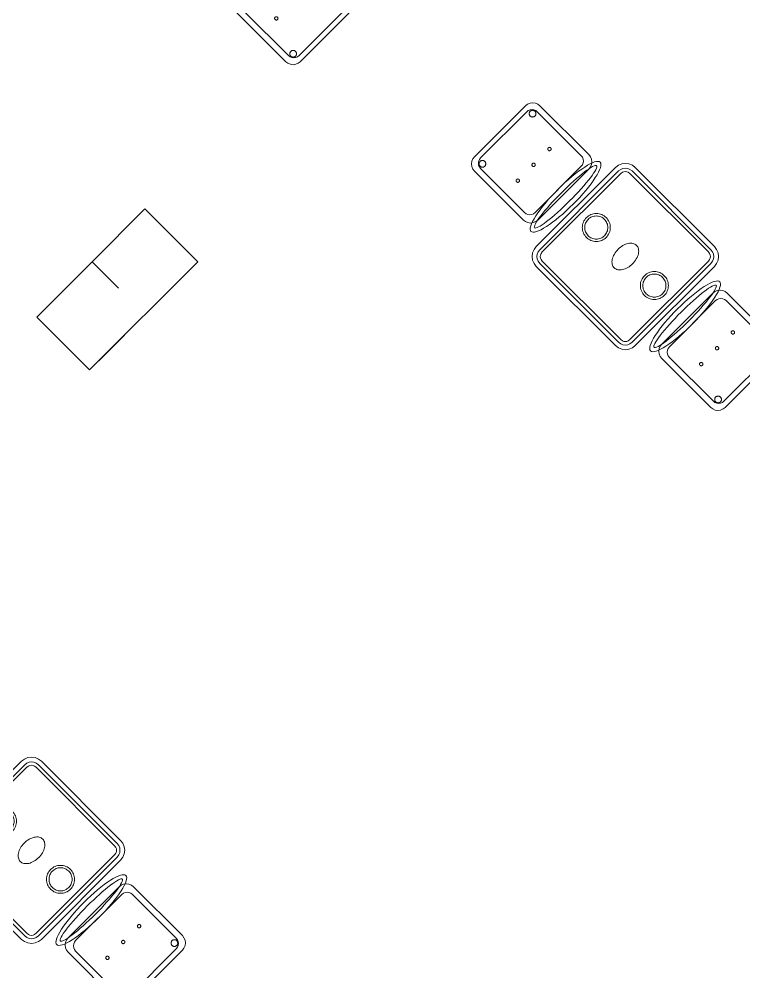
# Model space of a CAD drawing. Header units: metres. Extents: x 2172.2 to 2210.6, y 415.3 to 458.1.
# Drawn here: x 2197.21 to 2201.1, y 420.56 to 425.67 of the extents above; entities that cross this region are included whole.
import ezdxf

# ---------------------------------------------------------------- set-up
doc = ezdxf.new("R2010")
doc.units = ezdxf.units.M
for name, color, linetype, lineweight in [('NC_N1_CHAIRS', 7, 'CONTINUOUS', 13), ('NC_N1_COLUMNS', 7, 'CONTINUOUS', 25), ('NC_N1_TABLES', 7, 'CONTINUOUS', 13), ('NC_N1_WALLS', 7, 'CONTINUOUS', 25)]:
    doc.layers.add(name, color=color, linetype=linetype, lineweight=lineweight)

# ---------------------------------------------------------------- blocks, each defined once
blk = doc.blocks.new('NC_N1_ARCHITECTURE')
at = {"layer": 'NC_N1_COLUMNS', "linetype": 'CONTINUOUS', "lineweight": -2}
for points in [[(7.606645, -9.630836), (7.889453, -9.348031), (8.172293, -9.630871), (7.592468, -10.210694), (7.309659, -9.92782), (7.606613, -9.630871), (7.74805, -9.772274)], [(7.875276, -9.92789), (7.592503, -10.210663), (7.68676, -10.116405)]]:
    blk.add_lwpolyline(points, close=True, dxfattribs=at)
blk = doc.blocks.new('NC_N1_CHAIR_IVORY')
at = {"color": 0, "linetype": 'CONTINUOUS', "lineweight": -2}
for points in [[(0.262, 0.222), (0.2607, 0.2276), (0.257, 0.2331), (0.2507, 0.2385), (0.2421, 0.2438), (0.2311, 0.2489), (0.2178, 0.2537), (0.2025, 0.2582), (0.1853, 0.2623), (0.1662, 0.2661), (0.1456, 0.2694), (0.1235, 0.2723), (0.1003, 0.2747), (0.0761, 0.2765), (0.0511, 0.2779), (0.0257, 0.2787), (0, 0.279), (-0.0257, 0.2787), (-0.0511, 0.2779), (-0.0761, 0.2765), (-0.1003, 0.2747), (-0.1235, 0.2723), (-0.1456, 0.2694), (-0.1662, 0.2661), (-0.1853, 0.2623), (-0.2025, 0.2582), (-0.2178, 0.2537), (-0.2311, 0.2489), (-0.2421, 0.2438), (-0.2507, 0.2385), (-0.257, 0.2331), (-0.2607, 0.2276), (-0.262, 0.222), (-0.2607, 0.2164), (-0.257, 0.2109), (-0.2507, 0.2055), (-0.2421, 0.2002), (-0.2311, 0.1951), (-0.2178, 0.1903), (-0.2025, 0.1858), (-0.1853, 0.1817), (-0.1662, 0.1779), (-0.1456, 0.1746), (-0.1235, 0.1717), (-0.1003, 0.1693), (-0.0761, 0.1675), (-0.0511, 0.1661), (-0.0257, 0.1653), (0, 0.165), (0.0257, 0.1653), (0.0511, 0.1661), (0.0761, 0.1675), (0.1003, 0.1693), (0.1235, 0.1717), (0.1456, 0.1746), (0.1662, 0.1779), (0.1853, 0.1817), (0.2025, 0.1858), (0.2178, 0.1903), (0.2311, 0.1951), (0.2421, 0.2002), (0.2507, 0.2055), (0.257, 0.2109), (0.2607, 0.2164)], [(0.193, -0.275), (-0.193, -0.275), (-0.2072, -0.2731), (-0.2205, -0.2676), (-0.2319, -0.2589), (-0.2406, -0.2475), (-0.2461, -0.2342), (-0.248, -0.22), (-0.248, 0.15), (-0.2461, 0.1642), (-0.2406, 0.1775), (-0.2319, 0.1889), (-0.2205, 0.1976), (-0.2072, 0.2031), (-0.193, 0.205), (0.193, 0.205), (0.2072, 0.2031), (0.2205, 0.1976), (0.2319, 0.1889), (0.2406, 0.1775), (0.2461, 0.1642), (0.248, 0.15), (0.248, -0.22), (0.2461, -0.2342), (0.2406, -0.2475), (0.2319, -0.2589), (0.2205, -0.2676), (0.2072, -0.2731)], [(0.235, 0.222), (0.2339, 0.225), (0.2305, 0.228), (0.2249, 0.231), (0.2171, 0.2339), (0.2073, 0.2366), (0.1954, 0.2392), (0.1817, 0.2417), (0.1662, 0.2439), (0.1491, 0.246), (0.1306, 0.2478), (0.1108, 0.2493), (0.0899, 0.2506), (0.0682, 0.2517), (0.0458, 0.2524), (0.023, 0.2529), (0, 0.253), (-0.023, 0.2529), (-0.0458, 0.2524), (-0.0682, 0.2517), (-0.0899, 0.2506), (-0.1108, 0.2493), (-0.1306, 0.2478), (-0.1491, 0.246), (-0.1662, 0.2439), (-0.1817, 0.2417), (-0.1954, 0.2392), (-0.2073, 0.2366), (-0.2171, 0.2339), (-0.2249, 0.231), (-0.2305, 0.228), (-0.2339, 0.225), (-0.235, 0.222), (-0.2339, 0.219), (-0.2305, 0.216), (-0.2249, 0.213), (-0.2171, 0.2101), (-0.2073, 0.2074), (-0.1954, 0.2048), (-0.1817, 0.2023), (-0.1662, 0.2001), (-0.1491, 0.198), (-0.1306, 0.1962), (-0.1108, 0.1947), (-0.0899, 0.1934), (-0.0682, 0.1923), (-0.0458, 0.1916), (-0.023, 0.1911), (0, 0.191), (0.023, 0.1911), (0.0458, 0.1916), (0.0682, 0.1923), (0.0899, 0.1934), (0.1108, 0.1947), (0.1306, 0.1962), (0.1491, 0.198), (0.1662, 0.2001), (0.1817, 0.2023), (0.1954, 0.2048), (0.2073, 0.2074), (0.2171, 0.2101), (0.2249, 0.213), (0.2305, 0.216), (0.2339, 0.219)], [(0.175, -0.247), (-0.175, -0.247), (-0.1854, -0.2456), (-0.195, -0.2416), (-0.2033, -0.2353), (-0.2096, -0.227), (-0.2136, -0.2174), (-0.215, -0.207), (-0.215, 0.126), (-0.2136, 0.1364), (-0.2096, 0.146), (-0.2033, 0.1543), (-0.195, 0.1606), (-0.1854, 0.1646), (-0.175, 0.166), (0.175, 0.166), (0.1854, 0.1646), (0.195, 0.1606), (0.2033, 0.1543), (0.2096, 0.146), (0.2136, 0.1364), (0.215, 0.126), (0.215, -0.207), (0.2136, -0.2174), (0.2096, -0.227), (0.2033, -0.2353), (0.195, -0.2416), (0.1854, -0.2456)], [(-0.111, -0.02), (-0.111, -0.0209), (-0.1112, -0.0218), (-0.1114, -0.0226), (-0.1117, -0.0234), (-0.1121, -0.0242), (-0.1125, -0.025), (-0.113, -0.0257), (-0.1136, -0.0264), (-0.1143, -0.027), (-0.115, -0.0275), (-0.1158, -0.0279), (-0.1166, -0.0283), (-0.1174, -0.0286), (-0.1182, -0.0288), (-0.1191, -0.029), (-0.12, -0.029), (-0.1209, -0.029), (-0.1218, -0.0288), (-0.1226, -0.0286), (-0.1234, -0.0283), (-0.1242, -0.0279), (-0.125, -0.0275), (-0.1257, -0.027), (-0.1264, -0.0264), (-0.127, -0.0257), (-0.1275, -0.025), (-0.1279, -0.0242), (-0.1283, -0.0234), (-0.1286, -0.0226), (-0.1288, -0.0218), (-0.129, -0.0209), (-0.129, -0.02), (-0.129, -0.0191), (-0.1288, -0.0182), (-0.1286, -0.0174), (-0.1283, -0.0166), (-0.1279, -0.0158), (-0.1275, -0.015), (-0.127, -0.0143), (-0.1264, -0.0136), (-0.1257, -0.013), (-0.125, -0.0125), (-0.1242, -0.0121), (-0.1234, -0.0117), (-0.1226, -0.0114), (-0.1218, -0.0112), (-0.1209, -0.011), (-0.12, -0.011), (-0.1191, -0.011), (-0.1182, -0.0112), (-0.1174, -0.0114), (-0.1166, -0.0117), (-0.1158, -0.0121), (-0.115, -0.0125), (-0.1143, -0.013), (-0.1136, -0.0136), (-0.113, -0.0143), (-0.1125, -0.015), (-0.1121, -0.0158), (-0.1117, -0.0166), (-0.1114, -0.0174), (-0.1112, -0.0182), (-0.111, -0.0191)], [(0.009, -0.02), (0.009, -0.0209), (0.0088, -0.0218), (0.0086, -0.0226), (0.0083, -0.0234), (0.0079, -0.0242), (0.0075, -0.025), (0.007, -0.0257), (0.0064, -0.0264), (0.0057, -0.027), (0.005, -0.0275), (0.0042, -0.0279), (0.0034, -0.0283), (0.0026, -0.0286), (0.0018, -0.0288), (0.0009, -0.029), (0, -0.029), (-0.0009, -0.029), (-0.0018, -0.0288), (-0.0026, -0.0286), (-0.0034, -0.0283), (-0.0042, -0.0279), (-0.005, -0.0275), (-0.0057, -0.027), (-0.0064, -0.0264), (-0.007, -0.0257), (-0.0075, -0.025), (-0.0079, -0.0242), (-0.0083, -0.0234), (-0.0086, -0.0226), (-0.0088, -0.0218), (-0.009, -0.0209), (-0.009, -0.02), (-0.009, -0.0191), (-0.0088, -0.0182), (-0.0086, -0.0174), (-0.0083, -0.0166), (-0.0079, -0.0158), (-0.0075, -0.015), (-0.007, -0.0143), (-0.0064, -0.0136), (-0.0057, -0.013), (-0.005, -0.0125), (-0.0042, -0.0121), (-0.0034, -0.0117), (-0.0026, -0.0114), (-0.0018, -0.0112), (-0.0009, -0.011), (0, -0.011), (0.0009, -0.011), (0.0018, -0.0112), (0.0026, -0.0114), (0.0034, -0.0117), (0.0042, -0.0121), (0.005, -0.0125), (0.0057, -0.013), (0.0064, -0.0136), (0.007, -0.0143), (0.0075, -0.015), (0.0079, -0.0158), (0.0083, -0.0166), (0.0086, -0.0174), (0.0088, -0.0182), (0.009, -0.0191)], [(0.129, -0.02), (0.129, -0.0209), (0.1288, -0.0218), (0.1286, -0.0226), (0.1283, -0.0234), (0.1279, -0.0242), (0.1275, -0.025), (0.127, -0.0257), (0.1264, -0.0264), (0.1257, -0.027), (0.125, -0.0275), (0.1242, -0.0279), (0.1234, -0.0283), (0.1226, -0.0286), (0.1218, -0.0288), (0.1209, -0.029), (0.12, -0.029), (0.1191, -0.029), (0.1182, -0.0288), (0.1174, -0.0286), (0.1166, -0.0283), (0.1158, -0.0279), (0.115, -0.0275), (0.1143, -0.027), (0.1136, -0.0264), (0.113, -0.0257), (0.1125, -0.025), (0.1121, -0.0242), (0.1117, -0.0234), (0.1114, -0.0226), (0.1112, -0.0218), (0.111, -0.0209), (0.111, -0.02), (0.111, -0.0191), (0.1112, -0.0182), (0.1114, -0.0174), (0.1117, -0.0166), (0.1121, -0.0158), (0.1125, -0.015), (0.113, -0.0143), (0.1136, -0.0136), (0.1143, -0.013), (0.115, -0.0125), (0.1158, -0.0121), (0.1166, -0.0117), (0.1174, -0.0114), (0.1182, -0.0112), (0.1191, -0.011), (0.12, -0.011), (0.1209, -0.011), (0.1218, -0.0112), (0.1226, -0.0114), (0.1234, -0.0117), (0.1242, -0.0121), (0.125, -0.0125), (0.1257, -0.013), (0.1264, -0.0136), (0.127, -0.0143), (0.1275, -0.015), (0.1279, -0.0158), (0.1283, -0.0166), (0.1286, -0.0174), (0.1288, -0.0182), (0.129, -0.0191)], [(-0.172, -0.218), (-0.1721, -0.2198), (-0.1723, -0.2215), (-0.1728, -0.2232), (-0.1734, -0.2249), (-0.1741, -0.2265), (-0.175, -0.228), (-0.1761, -0.2294), (-0.1773, -0.2307), (-0.1786, -0.2319), (-0.18, -0.233), (-0.1815, -0.2339), (-0.1831, -0.2346), (-0.1848, -0.2352), (-0.1865, -0.2357), (-0.1882, -0.2359), (-0.19, -0.236), (-0.1918, -0.2359), (-0.1935, -0.2357), (-0.1952, -0.2352), (-0.1969, -0.2346), (-0.1985, -0.2339), (-0.2, -0.233), (-0.2014, -0.2319), (-0.2027, -0.2307), (-0.2039, -0.2294), (-0.205, -0.228), (-0.2059, -0.2265), (-0.2066, -0.2249), (-0.2072, -0.2232), (-0.2077, -0.2215), (-0.2079, -0.2198), (-0.208, -0.218), (-0.2079, -0.2162), (-0.2077, -0.2145), (-0.2072, -0.2128), (-0.2066, -0.2111), (-0.2059, -0.2095), (-0.205, -0.208), (-0.2039, -0.2066), (-0.2027, -0.2053), (-0.2014, -0.2041), (-0.2, -0.203), (-0.1985, -0.2021), (-0.1969, -0.2014), (-0.1952, -0.2008), (-0.1935, -0.2003), (-0.1918, -0.2001), (-0.19, -0.2), (-0.1882, -0.2001), (-0.1865, -0.2003), (-0.1848, -0.2008), (-0.1831, -0.2014), (-0.1815, -0.2021), (-0.18, -0.203), (-0.1786, -0.2041), (-0.1773, -0.2053), (-0.1761, -0.2066), (-0.175, -0.208), (-0.1741, -0.2095), (-0.1734, -0.2111), (-0.1728, -0.2128), (-0.1723, -0.2145), (-0.1721, -0.2162)], [(0.208, -0.218), (0.2079, -0.2198), (0.2077, -0.2215), (0.2072, -0.2232), (0.2066, -0.2249), (0.2059, -0.2265), (0.205, -0.228), (0.2039, -0.2294), (0.2027, -0.2307), (0.2014, -0.2319), (0.2, -0.233), (0.1985, -0.2339), (0.1969, -0.2346), (0.1952, -0.2352), (0.1935, -0.2357), (0.1918, -0.2359), (0.19, -0.236), (0.1882, -0.2359), (0.1865, -0.2357), (0.1848, -0.2352), (0.1831, -0.2346), (0.1815, -0.2339), (0.18, -0.233), (0.1786, -0.2319), (0.1773, -0.2307), (0.1761, -0.2294), (0.175, -0.228), (0.1741, -0.2265), (0.1734, -0.2249), (0.1728, -0.2232), (0.1723, -0.2215), (0.1721, -0.2198), (0.172, -0.218), (0.1721, -0.2162), (0.1723, -0.2145), (0.1728, -0.2128), (0.1734, -0.2111), (0.1741, -0.2095), (0.175, -0.208), (0.1761, -0.2066), (0.1773, -0.2053), (0.1786, -0.2041), (0.18, -0.203), (0.1815, -0.2021), (0.1831, -0.2014), (0.1848, -0.2008), (0.1865, -0.2003), (0.1882, -0.2001), (0.19, -0.2), (0.1918, -0.2001), (0.1935, -0.2003), (0.1952, -0.2008), (0.1969, -0.2014), (0.1985, -0.2021), (0.2, -0.203), (0.2014, -0.2041), (0.2027, -0.2053), (0.2039, -0.2066), (0.205, -0.208), (0.2059, -0.2095), (0.2066, -0.2111), (0.2072, -0.2128), (0.2077, -0.2145), (0.2079, -0.2162)]]:
    blk.add_lwpolyline(points, close=True, dxfattribs=at)
blk = doc.blocks.new('NC_N1_DINING_TWO_SQUARE')
at = {"color": 0, "linetype": 'CONTINUOUS', "lineweight": -2}
for points in [[(0.3, -0.375), (-0.3, -0.375), (-0.3194, -0.3724), (-0.3375, -0.365), (-0.353, -0.353), (-0.365, -0.3375), (-0.3724, -0.3194), (-0.375, -0.3), (-0.375, 0.3), (-0.3724, 0.3194), (-0.365, 0.3375), (-0.353, 0.353), (-0.3375, 0.365), (-0.3194, 0.3724), (-0.3, 0.375), (0.3, 0.375), (0.3194, 0.3724), (0.3375, 0.365), (0.353, 0.353), (0.365, 0.3375), (0.3724, 0.3194), (0.375, 0.3), (0.375, -0.3), (0.3724, -0.3194), (0.365, -0.3375), (0.353, -0.353), (0.3375, -0.365), (0.3194, -0.3724)], [(0.2984, -0.35), (-0.2984, -0.35), (-0.3129, -0.3481), (-0.3249, -0.3431), (-0.3352, -0.3352), (-0.3431, -0.3249), (-0.3481, -0.3129), (-0.35, -0.2984), (-0.35, 0.2984), (-0.3481, 0.3129), (-0.3431, 0.3249), (-0.3352, 0.3352), (-0.3249, 0.3431), (-0.3129, 0.3481), (-0.2984, 0.35), (0.2984, 0.35), (0.3129, 0.3481), (0.3249, 0.3431), (0.3352, 0.3352), (0.3431, 0.3249), (0.3481, 0.3129), (0.35, 0.2984), (0.35, -0.2984), (0.3481, -0.3129), (0.3431, -0.3249), (0.3352, -0.3352), (0.3249, -0.3431), (0.3129, -0.3481)], [(0.2972, -0.332), (-0.2972, -0.332), (-0.3082, -0.3306), (-0.3158, -0.3274), (-0.3224, -0.3224), (-0.3274, -0.3158), (-0.3306, -0.3082), (-0.332, -0.2972), (-0.332, 0.2972), (-0.3306, 0.3082), (-0.3274, 0.3158), (-0.3224, 0.3224), (-0.3158, 0.3274), (-0.3082, 0.3306), (-0.2972, 0.332), (0.2972, 0.332), (0.3082, 0.3306), (0.3158, 0.3274), (0.3224, 0.3224), (0.3274, 0.3158), (0.3306, 0.3082), (0.332, 0.2972), (0.332, -0.2972), (0.3306, -0.3082), (0.3274, -0.3158), (0.3224, -0.3224), (0.3158, -0.3274), (0.3082, -0.3306)], [(0.075, 0.22), (0.0746, 0.2126), (0.0736, 0.2054), (0.0718, 0.1982), (0.0693, 0.1913), (0.0661, 0.1846), (0.0624, 0.1783), (0.058, 0.1724), (0.053, 0.167), (0.0476, 0.162), (0.0417, 0.1576), (0.0354, 0.1539), (0.0287, 0.1507), (0.0218, 0.1482), (0.0146, 0.1464), (0.0074, 0.1454), (0, 0.145), (-0.0074, 0.1454), (-0.0146, 0.1464), (-0.0218, 0.1482), (-0.0287, 0.1507), (-0.0354, 0.1539), (-0.0417, 0.1576), (-0.0476, 0.162), (-0.053, 0.167), (-0.058, 0.1724), (-0.0624, 0.1783), (-0.0661, 0.1846), (-0.0693, 0.1913), (-0.0718, 0.1982), (-0.0736, 0.2054), (-0.0746, 0.2126), (-0.075, 0.22), (-0.0746, 0.2274), (-0.0736, 0.2346), (-0.0718, 0.2418), (-0.0693, 0.2487), (-0.0661, 0.2554), (-0.0624, 0.2617), (-0.058, 0.2676), (-0.053, 0.273), (-0.0476, 0.278), (-0.0417, 0.2824), (-0.0354, 0.2861), (-0.0287, 0.2893), (-0.0218, 0.2918), (-0.0146, 0.2936), (-0.0074, 0.2946), (0, 0.295), (0.0074, 0.2946), (0.0146, 0.2936), (0.0218, 0.2918), (0.0287, 0.2893), (0.0354, 0.2861), (0.0417, 0.2824), (0.0476, 0.278), (0.053, 0.273), (0.058, 0.2676), (0.0624, 0.2617), (0.0661, 0.2554), (0.0693, 0.2487), (0.0718, 0.2418), (0.0736, 0.2346), (0.0746, 0.2274)], [(0.062, 0.22), (0.0617, 0.2139), (0.0608, 0.2079), (0.0593, 0.202), (0.0573, 0.1963), (0.0547, 0.1908), (0.0516, 0.1856), (0.0479, 0.1807), (0.0438, 0.1762), (0.0393, 0.1721), (0.0344, 0.1684), (0.0292, 0.1653), (0.0237, 0.1627), (0.018, 0.1607), (0.0121, 0.1592), (0.0061, 0.1583), (0, 0.158), (-0.0061, 0.1583), (-0.0121, 0.1592), (-0.018, 0.1607), (-0.0237, 0.1627), (-0.0292, 0.1653), (-0.0344, 0.1684), (-0.0393, 0.1721), (-0.0438, 0.1762), (-0.0479, 0.1807), (-0.0516, 0.1856), (-0.0547, 0.1908), (-0.0573, 0.1963), (-0.0593, 0.202), (-0.0608, 0.2079), (-0.0617, 0.2139), (-0.062, 0.22), (-0.0617, 0.2261), (-0.0608, 0.2321), (-0.0593, 0.238), (-0.0573, 0.2437), (-0.0547, 0.2492), (-0.0516, 0.2544), (-0.0479, 0.2593), (-0.0438, 0.2638), (-0.0393, 0.2679), (-0.0344, 0.2716), (-0.0292, 0.2747), (-0.0237, 0.2773), (-0.018, 0.2793), (-0.0121, 0.2808), (-0.0061, 0.2817), (0, 0.282), (0.0061, 0.2817), (0.0121, 0.2808), (0.018, 0.2793), (0.0237, 0.2773), (0.0292, 0.2747), (0.0344, 0.2716), (0.0393, 0.2679), (0.0438, 0.2638), (0.0479, 0.2593), (0.0516, 0.2544), (0.0547, 0.2492), (0.0573, 0.2437), (0.0593, 0.238), (0.0608, 0.2321), (0.0617, 0.2261)], [(0.085, 0), (0.0846, 0.0054), (0.0834, 0.0107), (0.0813, 0.016), (0.0785, 0.021), (0.075, 0.0259), (0.0707, 0.0306), (0.0657, 0.0349), (0.0601, 0.0389), (0.0539, 0.0425), (0.0472, 0.0457), (0.0401, 0.0485), (0.0325, 0.0508), (0.0247, 0.0526), (0.0166, 0.0539), (0.0083, 0.0547), (0, 0.055), (-0.0083, 0.0547), (-0.0166, 0.0539), (-0.0247, 0.0526), (-0.0325, 0.0508), (-0.0401, 0.0485), (-0.0472, 0.0457), (-0.0539, 0.0425), (-0.0601, 0.0389), (-0.0657, 0.0349), (-0.0707, 0.0306), (-0.075, 0.0259), (-0.0785, 0.021), (-0.0813, 0.016), (-0.0834, 0.0107), (-0.0846, 0.0054), (-0.085, 0), (-0.0846, -0.0054), (-0.0834, -0.0107), (-0.0813, -0.016), (-0.0785, -0.021), (-0.075, -0.0259), (-0.0707, -0.0306), (-0.0657, -0.0349), (-0.0601, -0.0389), (-0.0539, -0.0425), (-0.0472, -0.0457), (-0.0401, -0.0485), (-0.0325, -0.0508), (-0.0247, -0.0526), (-0.0166, -0.0539), (-0.0083, -0.0547), (0, -0.055), (0.0083, -0.0547), (0.0166, -0.0539), (0.0247, -0.0526), (0.0325, -0.0508), (0.0401, -0.0485), (0.0472, -0.0457), (0.0539, -0.0425), (0.0601, -0.0389), (0.0657, -0.0349), (0.0707, -0.0306), (0.075, -0.0259), (0.0785, -0.021), (0.0813, -0.016), (0.0834, -0.0107), (0.0846, -0.0054)], [(0.075, -0.22), (0.0746, -0.2274), (0.0736, -0.2346), (0.0718, -0.2418), (0.0693, -0.2487), (0.0661, -0.2554), (0.0624, -0.2617), (0.058, -0.2676), (0.053, -0.273), (0.0476, -0.278), (0.0417, -0.2824), (0.0354, -0.2861), (0.0287, -0.2893), (0.0218, -0.2918), (0.0146, -0.2936), (0.0074, -0.2946), (0, -0.295), (-0.0074, -0.2946), (-0.0146, -0.2936), (-0.0218, -0.2918), (-0.0287, -0.2893), (-0.0354, -0.2861), (-0.0417, -0.2824), (-0.0476, -0.278), (-0.053, -0.273), (-0.058, -0.2676), (-0.0624, -0.2617), (-0.0661, -0.2554), (-0.0693, -0.2487), (-0.0718, -0.2418), (-0.0736, -0.2346), (-0.0746, -0.2274), (-0.075, -0.22), (-0.0746, -0.2126), (-0.0736, -0.2054), (-0.0718, -0.1982), (-0.0693, -0.1913), (-0.0661, -0.1846), (-0.0624, -0.1783), (-0.058, -0.1724), (-0.053, -0.167), (-0.0476, -0.162), (-0.0417, -0.1576), (-0.0354, -0.1539), (-0.0287, -0.1507), (-0.0218, -0.1482), (-0.0146, -0.1464), (-0.0074, -0.1454), (0, -0.145), (0.0074, -0.1454), (0.0146, -0.1464), (0.0218, -0.1482), (0.0287, -0.1507), (0.0354, -0.1539), (0.0417, -0.1576), (0.0476, -0.162), (0.053, -0.167), (0.058, -0.1724), (0.0624, -0.1783), (0.0661, -0.1846), (0.0693, -0.1913), (0.0718, -0.1982), (0.0736, -0.2054), (0.0746, -0.2126)], [(0.062, -0.22), (0.0617, -0.2261), (0.0608, -0.2321), (0.0593, -0.238), (0.0573, -0.2437), (0.0547, -0.2492), (0.0516, -0.2544), (0.0479, -0.2593), (0.0438, -0.2638), (0.0393, -0.2679), (0.0344, -0.2716), (0.0292, -0.2747), (0.0237, -0.2773), (0.018, -0.2793), (0.0121, -0.2808), (0.0061, -0.2817), (0, -0.282), (-0.0061, -0.2817), (-0.0121, -0.2808), (-0.018, -0.2793), (-0.0237, -0.2773), (-0.0292, -0.2747), (-0.0344, -0.2716), (-0.0393, -0.2679), (-0.0438, -0.2638), (-0.0479, -0.2593), (-0.0516, -0.2544), (-0.0547, -0.2492), (-0.0573, -0.2437), (-0.0593, -0.238), (-0.0608, -0.2321), (-0.0617, -0.2261), (-0.062, -0.22), (-0.0617, -0.2139), (-0.0608, -0.2079), (-0.0593, -0.202), (-0.0573, -0.1963), (-0.0547, -0.1908), (-0.0516, -0.1856), (-0.0479, -0.1807), (-0.0438, -0.1762), (-0.0393, -0.1721), (-0.0344, -0.1684), (-0.0292, -0.1653), (-0.0237, -0.1627), (-0.018, -0.1607), (-0.0121, -0.1592), (-0.0061, -0.1583), (0, -0.158), (0.0061, -0.1583), (0.0121, -0.1592), (0.018, -0.1607), (0.0237, -0.1627), (0.0292, -0.1653), (0.0344, -0.1684), (0.0393, -0.1721), (0.0438, -0.1762), (0.0479, -0.1807), (0.0516, -0.1856), (0.0547, -0.1908), (0.0573, -0.1963), (0.0593, -0.202), (0.0608, -0.2079), (0.0617, -0.2139)]]:
    blk.add_lwpolyline(points, close=True, dxfattribs=at)
blk = doc.blocks.new('NC_N1_CHAIR_OLIVE')
at = {"color": 0, "linetype": 'CONTINUOUS', "lineweight": -2}
for points in [[(0.262, 0.222), (0.2607, 0.2276), (0.257, 0.2331), (0.2507, 0.2385), (0.2421, 0.2438), (0.2311, 0.2489), (0.2178, 0.2537), (0.2025, 0.2582), (0.1853, 0.2623), (0.1662, 0.2661), (0.1456, 0.2694), (0.1235, 0.2723), (0.1003, 0.2747), (0.0761, 0.2765), (0.0511, 0.2779), (0.0257, 0.2787), (0, 0.279), (-0.0257, 0.2787), (-0.0511, 0.2779), (-0.0761, 0.2765), (-0.1003, 0.2747), (-0.1235, 0.2723), (-0.1456, 0.2694), (-0.1662, 0.2661), (-0.1853, 0.2623), (-0.2025, 0.2582), (-0.2178, 0.2537), (-0.2311, 0.2489), (-0.2421, 0.2438), (-0.2507, 0.2385), (-0.257, 0.2331), (-0.2607, 0.2276), (-0.262, 0.222), (-0.2607, 0.2164), (-0.257, 0.2109), (-0.2507, 0.2055), (-0.2421, 0.2002), (-0.2311, 0.1951), (-0.2178, 0.1903), (-0.2025, 0.1858), (-0.1853, 0.1817), (-0.1662, 0.1779), (-0.1456, 0.1746), (-0.1235, 0.1717), (-0.1003, 0.1693), (-0.0761, 0.1675), (-0.0511, 0.1661), (-0.0257, 0.1653), (0, 0.165), (0.0257, 0.1653), (0.0511, 0.1661), (0.0761, 0.1675), (0.1003, 0.1693), (0.1235, 0.1717), (0.1456, 0.1746), (0.1662, 0.1779), (0.1853, 0.1817), (0.2025, 0.1858), (0.2178, 0.1903), (0.2311, 0.1951), (0.2421, 0.2002), (0.2507, 0.2055), (0.257, 0.2109), (0.2607, 0.2164)], [(0.193, -0.275), (-0.193, -0.275), (-0.2072, -0.2731), (-0.2205, -0.2676), (-0.2319, -0.2589), (-0.2406, -0.2475), (-0.2461, -0.2342), (-0.248, -0.22), (-0.248, 0.15), (-0.2461, 0.1642), (-0.2406, 0.1775), (-0.2319, 0.1889), (-0.2205, 0.1976), (-0.2072, 0.2031), (-0.193, 0.205), (0.193, 0.205), (0.2072, 0.2031), (0.2205, 0.1976), (0.2319, 0.1889), (0.2406, 0.1775), (0.2461, 0.1642), (0.248, 0.15), (0.248, -0.22), (0.2461, -0.2342), (0.2406, -0.2475), (0.2319, -0.2589), (0.2205, -0.2676), (0.2072, -0.2731)], [(0.235, 0.222), (0.2339, 0.225), (0.2305, 0.228), (0.2249, 0.231), (0.2171, 0.2339), (0.2073, 0.2366), (0.1954, 0.2392), (0.1817, 0.2417), (0.1662, 0.2439), (0.1491, 0.246), (0.1306, 0.2478), (0.1108, 0.2493), (0.0899, 0.2506), (0.0682, 0.2517), (0.0458, 0.2524), (0.023, 0.2529), (0, 0.253), (-0.023, 0.2529), (-0.0458, 0.2524), (-0.0682, 0.2517), (-0.0899, 0.2506), (-0.1108, 0.2493), (-0.1306, 0.2478), (-0.1491, 0.246), (-0.1662, 0.2439), (-0.1817, 0.2417), (-0.1954, 0.2392), (-0.2073, 0.2366), (-0.2171, 0.2339), (-0.2249, 0.231), (-0.2305, 0.228), (-0.2339, 0.225), (-0.235, 0.222), (-0.2339, 0.219), (-0.2305, 0.216), (-0.2249, 0.213), (-0.2171, 0.2101), (-0.2073, 0.2074), (-0.1954, 0.2048), (-0.1817, 0.2023), (-0.1662, 0.2001), (-0.1491, 0.198), (-0.1306, 0.1962), (-0.1108, 0.1947), (-0.0899, 0.1934), (-0.0682, 0.1923), (-0.0458, 0.1916), (-0.023, 0.1911), (0, 0.191), (0.023, 0.1911), (0.0458, 0.1916), (0.0682, 0.1923), (0.0899, 0.1934), (0.1108, 0.1947), (0.1306, 0.1962), (0.1491, 0.198), (0.1662, 0.2001), (0.1817, 0.2023), (0.1954, 0.2048), (0.2073, 0.2074), (0.2171, 0.2101), (0.2249, 0.213), (0.2305, 0.216), (0.2339, 0.219)], [(0.175, -0.247), (-0.175, -0.247), (-0.1854, -0.2456), (-0.195, -0.2416), (-0.2033, -0.2353), (-0.2096, -0.227), (-0.2136, -0.2174), (-0.215, -0.207), (-0.215, 0.126), (-0.2136, 0.1364), (-0.2096, 0.146), (-0.2033, 0.1543), (-0.195, 0.1606), (-0.1854, 0.1646), (-0.175, 0.166), (0.175, 0.166), (0.1854, 0.1646), (0.195, 0.1606), (0.2033, 0.1543), (0.2096, 0.146), (0.2136, 0.1364), (0.215, 0.126), (0.215, -0.207), (0.2136, -0.2174), (0.2096, -0.227), (0.2033, -0.2353), (0.195, -0.2416), (0.1854, -0.2456)], [(-0.111, -0.02), (-0.111, -0.0209), (-0.1112, -0.0218), (-0.1114, -0.0226), (-0.1117, -0.0234), (-0.1121, -0.0242), (-0.1125, -0.025), (-0.113, -0.0257), (-0.1136, -0.0264), (-0.1143, -0.027), (-0.115, -0.0275), (-0.1158, -0.0279), (-0.1166, -0.0283), (-0.1174, -0.0286), (-0.1182, -0.0288), (-0.1191, -0.029), (-0.12, -0.029), (-0.1209, -0.029), (-0.1218, -0.0288), (-0.1226, -0.0286), (-0.1234, -0.0283), (-0.1242, -0.0279), (-0.125, -0.0275), (-0.1257, -0.027), (-0.1264, -0.0264), (-0.127, -0.0257), (-0.1275, -0.025), (-0.1279, -0.0242), (-0.1283, -0.0234), (-0.1286, -0.0226), (-0.1288, -0.0218), (-0.129, -0.0209), (-0.129, -0.02), (-0.129, -0.0191), (-0.1288, -0.0182), (-0.1286, -0.0174), (-0.1283, -0.0166), (-0.1279, -0.0158), (-0.1275, -0.015), (-0.127, -0.0143), (-0.1264, -0.0136), (-0.1257, -0.013), (-0.125, -0.0125), (-0.1242, -0.0121), (-0.1234, -0.0117), (-0.1226, -0.0114), (-0.1218, -0.0112), (-0.1209, -0.011), (-0.12, -0.011), (-0.1191, -0.011), (-0.1182, -0.0112), (-0.1174, -0.0114), (-0.1166, -0.0117), (-0.1158, -0.0121), (-0.115, -0.0125), (-0.1143, -0.013), (-0.1136, -0.0136), (-0.113, -0.0143), (-0.1125, -0.015), (-0.1121, -0.0158), (-0.1117, -0.0166), (-0.1114, -0.0174), (-0.1112, -0.0182), (-0.111, -0.0191)], [(0.009, -0.02), (0.009, -0.0209), (0.0088, -0.0218), (0.0086, -0.0226), (0.0083, -0.0234), (0.0079, -0.0242), (0.0075, -0.025), (0.007, -0.0257), (0.0064, -0.0264), (0.0057, -0.027), (0.005, -0.0275), (0.0042, -0.0279), (0.0034, -0.0283), (0.0026, -0.0286), (0.0018, -0.0288), (0.0009, -0.029), (0, -0.029), (-0.0009, -0.029), (-0.0018, -0.0288), (-0.0026, -0.0286), (-0.0034, -0.0283), (-0.0042, -0.0279), (-0.005, -0.0275), (-0.0057, -0.027), (-0.0064, -0.0264), (-0.007, -0.0257), (-0.0075, -0.025), (-0.0079, -0.0242), (-0.0083, -0.0234), (-0.0086, -0.0226), (-0.0088, -0.0218), (-0.009, -0.0209), (-0.009, -0.02), (-0.009, -0.0191), (-0.0088, -0.0182), (-0.0086, -0.0174), (-0.0083, -0.0166), (-0.0079, -0.0158), (-0.0075, -0.015), (-0.007, -0.0143), (-0.0064, -0.0136), (-0.0057, -0.013), (-0.005, -0.0125), (-0.0042, -0.0121), (-0.0034, -0.0117), (-0.0026, -0.0114), (-0.0018, -0.0112), (-0.0009, -0.011), (0, -0.011), (0.0009, -0.011), (0.0018, -0.0112), (0.0026, -0.0114), (0.0034, -0.0117), (0.0042, -0.0121), (0.005, -0.0125), (0.0057, -0.013), (0.0064, -0.0136), (0.007, -0.0143), (0.0075, -0.015), (0.0079, -0.0158), (0.0083, -0.0166), (0.0086, -0.0174), (0.0088, -0.0182), (0.009, -0.0191)], [(0.129, -0.02), (0.129, -0.0209), (0.1288, -0.0218), (0.1286, -0.0226), (0.1283, -0.0234), (0.1279, -0.0242), (0.1275, -0.025), (0.127, -0.0257), (0.1264, -0.0264), (0.1257, -0.027), (0.125, -0.0275), (0.1242, -0.0279), (0.1234, -0.0283), (0.1226, -0.0286), (0.1218, -0.0288), (0.1209, -0.029), (0.12, -0.029), (0.1191, -0.029), (0.1182, -0.0288), (0.1174, -0.0286), (0.1166, -0.0283), (0.1158, -0.0279), (0.115, -0.0275), (0.1143, -0.027), (0.1136, -0.0264), (0.113, -0.0257), (0.1125, -0.025), (0.1121, -0.0242), (0.1117, -0.0234), (0.1114, -0.0226), (0.1112, -0.0218), (0.111, -0.0209), (0.111, -0.02), (0.111, -0.0191), (0.1112, -0.0182), (0.1114, -0.0174), (0.1117, -0.0166), (0.1121, -0.0158), (0.1125, -0.015), (0.113, -0.0143), (0.1136, -0.0136), (0.1143, -0.013), (0.115, -0.0125), (0.1158, -0.0121), (0.1166, -0.0117), (0.1174, -0.0114), (0.1182, -0.0112), (0.1191, -0.011), (0.12, -0.011), (0.1209, -0.011), (0.1218, -0.0112), (0.1226, -0.0114), (0.1234, -0.0117), (0.1242, -0.0121), (0.125, -0.0125), (0.1257, -0.013), (0.1264, -0.0136), (0.127, -0.0143), (0.1275, -0.015), (0.1279, -0.0158), (0.1283, -0.0166), (0.1286, -0.0174), (0.1288, -0.0182), (0.129, -0.0191)], [(-0.172, -0.218), (-0.1721, -0.2198), (-0.1723, -0.2215), (-0.1728, -0.2232), (-0.1734, -0.2249), (-0.1741, -0.2265), (-0.175, -0.228), (-0.1761, -0.2294), (-0.1773, -0.2307), (-0.1786, -0.2319), (-0.18, -0.233), (-0.1815, -0.2339), (-0.1831, -0.2346), (-0.1848, -0.2352), (-0.1865, -0.2357), (-0.1882, -0.2359), (-0.19, -0.236), (-0.1918, -0.2359), (-0.1935, -0.2357), (-0.1952, -0.2352), (-0.1969, -0.2346), (-0.1985, -0.2339), (-0.2, -0.233), (-0.2014, -0.2319), (-0.2027, -0.2307), (-0.2039, -0.2294), (-0.205, -0.228), (-0.2059, -0.2265), (-0.2066, -0.2249), (-0.2072, -0.2232), (-0.2077, -0.2215), (-0.2079, -0.2198), (-0.208, -0.218), (-0.2079, -0.2162), (-0.2077, -0.2145), (-0.2072, -0.2128), (-0.2066, -0.2111), (-0.2059, -0.2095), (-0.205, -0.208), (-0.2039, -0.2066), (-0.2027, -0.2053), (-0.2014, -0.2041), (-0.2, -0.203), (-0.1985, -0.2021), (-0.1969, -0.2014), (-0.1952, -0.2008), (-0.1935, -0.2003), (-0.1918, -0.2001), (-0.19, -0.2), (-0.1882, -0.2001), (-0.1865, -0.2003), (-0.1848, -0.2008), (-0.1831, -0.2014), (-0.1815, -0.2021), (-0.18, -0.203), (-0.1786, -0.2041), (-0.1773, -0.2053), (-0.1761, -0.2066), (-0.175, -0.208), (-0.1741, -0.2095), (-0.1734, -0.2111), (-0.1728, -0.2128), (-0.1723, -0.2145), (-0.1721, -0.2162)], [(0.208, -0.218), (0.2079, -0.2198), (0.2077, -0.2215), (0.2072, -0.2232), (0.2066, -0.2249), (0.2059, -0.2265), (0.205, -0.228), (0.2039, -0.2294), (0.2027, -0.2307), (0.2014, -0.2319), (0.2, -0.233), (0.1985, -0.2339), (0.1969, -0.2346), (0.1952, -0.2352), (0.1935, -0.2357), (0.1918, -0.2359), (0.19, -0.236), (0.1882, -0.2359), (0.1865, -0.2357), (0.1848, -0.2352), (0.1831, -0.2346), (0.1815, -0.2339), (0.18, -0.233), (0.1786, -0.2319), (0.1773, -0.2307), (0.1761, -0.2294), (0.175, -0.228), (0.1741, -0.2265), (0.1734, -0.2249), (0.1728, -0.2232), (0.1723, -0.2215), (0.1721, -0.2198), (0.172, -0.218), (0.1721, -0.2162), (0.1723, -0.2145), (0.1728, -0.2128), (0.1734, -0.2111), (0.1741, -0.2095), (0.175, -0.208), (0.1761, -0.2066), (0.1773, -0.2053), (0.1786, -0.2041), (0.18, -0.203), (0.1815, -0.2021), (0.1831, -0.2014), (0.1848, -0.2008), (0.1865, -0.2003), (0.1882, -0.2001), (0.19, -0.2), (0.1918, -0.2001), (0.1935, -0.2003), (0.1952, -0.2008), (0.1969, -0.2014), (0.1985, -0.2021), (0.2, -0.203), (0.2014, -0.2041), (0.2027, -0.2053), (0.2039, -0.2066), (0.205, -0.208), (0.2059, -0.2095), (0.2066, -0.2111), (0.2072, -0.2128), (0.2077, -0.2145), (0.2079, -0.2162)]]:
    blk.add_lwpolyline(points, close=True, dxfattribs=at)

msp = doc.modelspace()

# ---------------------------------------------------------------- block references
at = {"layer": 'NC_N1_CHAIRS', "linetype": 'CONTINUOUS'}
for name, p, yscale, rotation in [('NC_N1_CHAIR_IVORY', (2198.6642, 425.7723), -1.0000000000000002, -135), ('NC_N1_CHAIR_OLIVE', (2199.9865, 424.8743), -1, 45), ('NC_N1_CHAIR_OLIVE', (2200.941, 423.9197), -1.0000000000000002, -135), ('NC_N1_CHAIR_OLIVE', (2197.7591, 420.7377), -1.0000000000000002, -135)]:
    msp.add_blockref(name, p, dxfattribs=dict(at, yscale=yscale, rotation=rotation))
at = {"layer": 'NC_N1_TABLES', "linetype": 'CONTINUOUS', "yscale": -1, "rotation": 45}
for p in [(2200.4638, 424.397), (2197.2818, 421.215)]:
    msp.add_blockref('NC_N1_DINING_TWO_SQUARE', p, dxfattribs=at)
at = {"layer": 'NC_N1_WALLS'}
msp.add_blockref('NC_N1_ARCHITECTURE', (2190, 434), dxfattribs=at)

doc.saveas('drawing.dxf')
